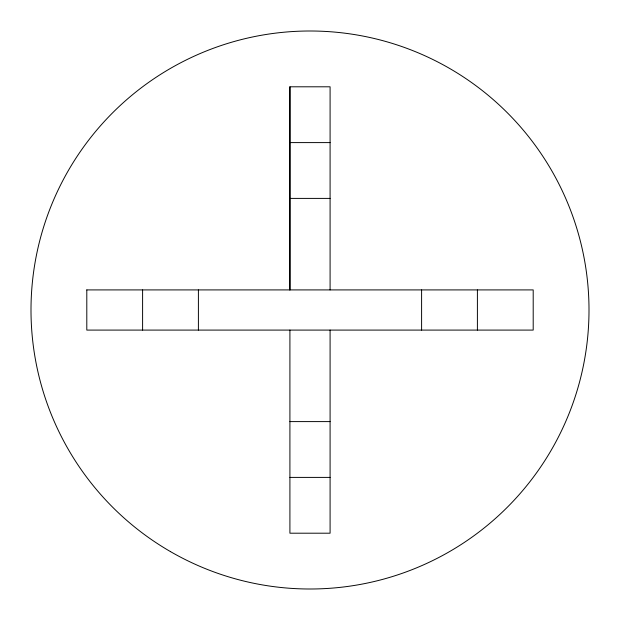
<?xml version="1.0" encoding="UTF-8"?>
<svg xmlns="http://www.w3.org/2000/svg" width="620" height="620" viewBox="0 0 620 620"><rect width="100%" height="100%" fill="white"/><g stroke="black" fill="none" stroke-linecap="round" stroke-linejoin="round"><path stroke-width="0.93" d="M142.6 330.088L142.6 289.912M198.4 330.088L198.4 289.912M289.912 330.088L289.912 533.2L330.088 533.2L330.088 330.088M289.912 86.8L289.912 289.912L289.912 86.8L330.088 86.8L330.088 289.912M421.6 330.088L421.6 289.912M477.4 330.088L477.4 289.912M289.912 142.6L330.088 142.6M289.912 198.4L330.088 198.4M289.912 421.6L330.088 421.6M289.912 477.4L330.088 477.4M86.8 289.912L86.8 330.088L533.2 330.088L533.2 289.912L86.8 289.912M170.5 551.622A279 279 0 0 0 589 310A279 279 0 0 0 170.5 68.378A279 279 0 0 0 170.5 551.622"/></g></svg>
